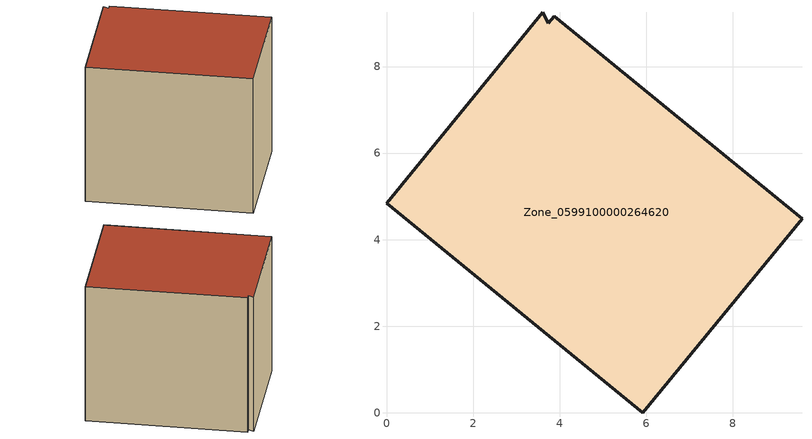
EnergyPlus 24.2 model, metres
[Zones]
Zone_0599100000264620
 floor ground (C_G): 5.92,0 0,4.85 3.61,9.26 3.73,9 3.87,9.16 9.6,4.49 z0
 wall outside (C_F): 5.92,0 9.6,4.49 3.87,9.16 3.73,9 3.61,9.26 0,4.85 5.92,0 z0:6.92
 roof outside (C_R): 0,4.85 5.92,0 9.6,4.49 3.87,9.16 3.73,9 3.61,9.26 z6.92
[BUILDING]
Pand.0599100000264620: North Axis=0; Terrain=City; Loads Convergence Tolerance Value=0.04; Temperature Convergence Tolerance Value=0.4; Solar Distribution=FullExterior; Maximum Number of Warmup Days=25; Minimum Number of Warmup Days=1
[Site:Location]
Rotterdam.The.Hague.AP_ZH_NLD Design_Conditions: Latitude=51.96; Longitude=4.45; Time Zone=1; Elevation=-4.5
[SITE:GROUNDTEMPERATURE:BUILDINGSURFACE]
18, 18, 18, 18, 18, 18, 18, 18, 18, 18, 18, 18
[MATERIAL] Thermal Absorptance=0.9; Solar Absorptance=0.7; Visible Absorptance=0.7
Name | Roughness | Thickness | Conductivity | Density | Specific Heat
G.TC.1946-1964 | MediumSmooth | 0.15 | 1 | 540 | 1210
F.TC.1946-1964 | Rough | 0.3 | 0.857143 | 1920 | 840
R.TC.1946-1964 | MediumRough | 0.2 | 0.235294 | 1500 | 1000
[CONSTRUCTION]
C_G: G.TC.1946-1964
C_F: F.TC.1946-1964
C_R: R.TC.1946-1964
[ZONE]
Zone_0599100000264620: Type=1; Multiplier=1; Ceiling Height=Autocalculate; Volume=Autocalculate; Floor Area=autocalculate; Part of Total Floor Area=Yes
[ZONEINFILTRATION:DESIGNFLOWRATE]
Infil_Zone_0599100000264620: Zone or ZoneList or Space or SpaceList=Zone_0599100000264620; Schedule=AlwaysOn; Design Flow Rate Calculation Method=Flow/Area; Flow Rate per Floor Area=0.003; Constant Term Coefficient=1; Temperature Term Coefficient=0; Velocity Term Coefficient=0; Velocity Squared Term Coefficient=0
[HVACTEMPLATE:ZONE:IDEALLOADSAIRSYSTEM]
Zone_0599100000264620: Maximum Heating Supply Air Temperature=50; Minimum Cooling Supply Air Temperature=13; Maximum Heating Supply Air Humidity Ratio=0.0156; Minimum Cooling Supply Air Humidity Ratio=0.0077; Heating Limit=NoLimit; Cooling Limit=NoLimit; Dehumidification Control Type=ConstantSensibleHeatRatio; Cooling Sensible Heat Ratio=0.7; Dehumidification Setpoint=60; Humidification Control Type=None; Humidification Setpoint=30; Outdoor Air Method=None; Outdoor Air Flow Rate per Person=0.00944; Outdoor Air Flow Rate per Zone Floor Area=0; Outdoor Air Flow Rate per Zone=0; Demand Controlled Ventilation Type=None; Outdoor Air Economizer Type=NoEconomizer; Heat Recovery Type=None; Sensible Heat Recovery Effectiveness=0.7; Latent Heat Recovery Effectiveness=0.65
[ZONECONTROL:THERMOSTAT]
ThermostatControl_Zone_0599100000264620: Zone or ZoneList=Zone_0599100000264620; Control Type Schedule=DualSetpointControlType; Control 1=Thermostat_Zone_0599100000264620; Temperature Difference Between Cutout And Setpoint=0
[THERMOSTATSETPOINT:DUALSETPOINT]
Thermostat_Zone_0599100000264620: Heating Setpoint Temperature Schedule=HeatingSetpoint_Zone_0599100000264620; Cooling Setpoint Temperature Schedule=CoolingSetpoint_Zone_0599100000264620
[SCHEDULE:COMPACT]
HeatingSetpoint_Zone_0599100000264620: Through: 12/31, For: AllDays, Until: 24:00, 21
CoolingSetpoint_Zone_0599100000264620: Through: 12/31, For: AllDays, Until: 24:00, 24
DualSetpointControlType: Through: 12/31, For: AllDays, Until: 24:00, 4
AlwaysOn: Through: 12/31, For: AllDays, Until: 24:00, 1
